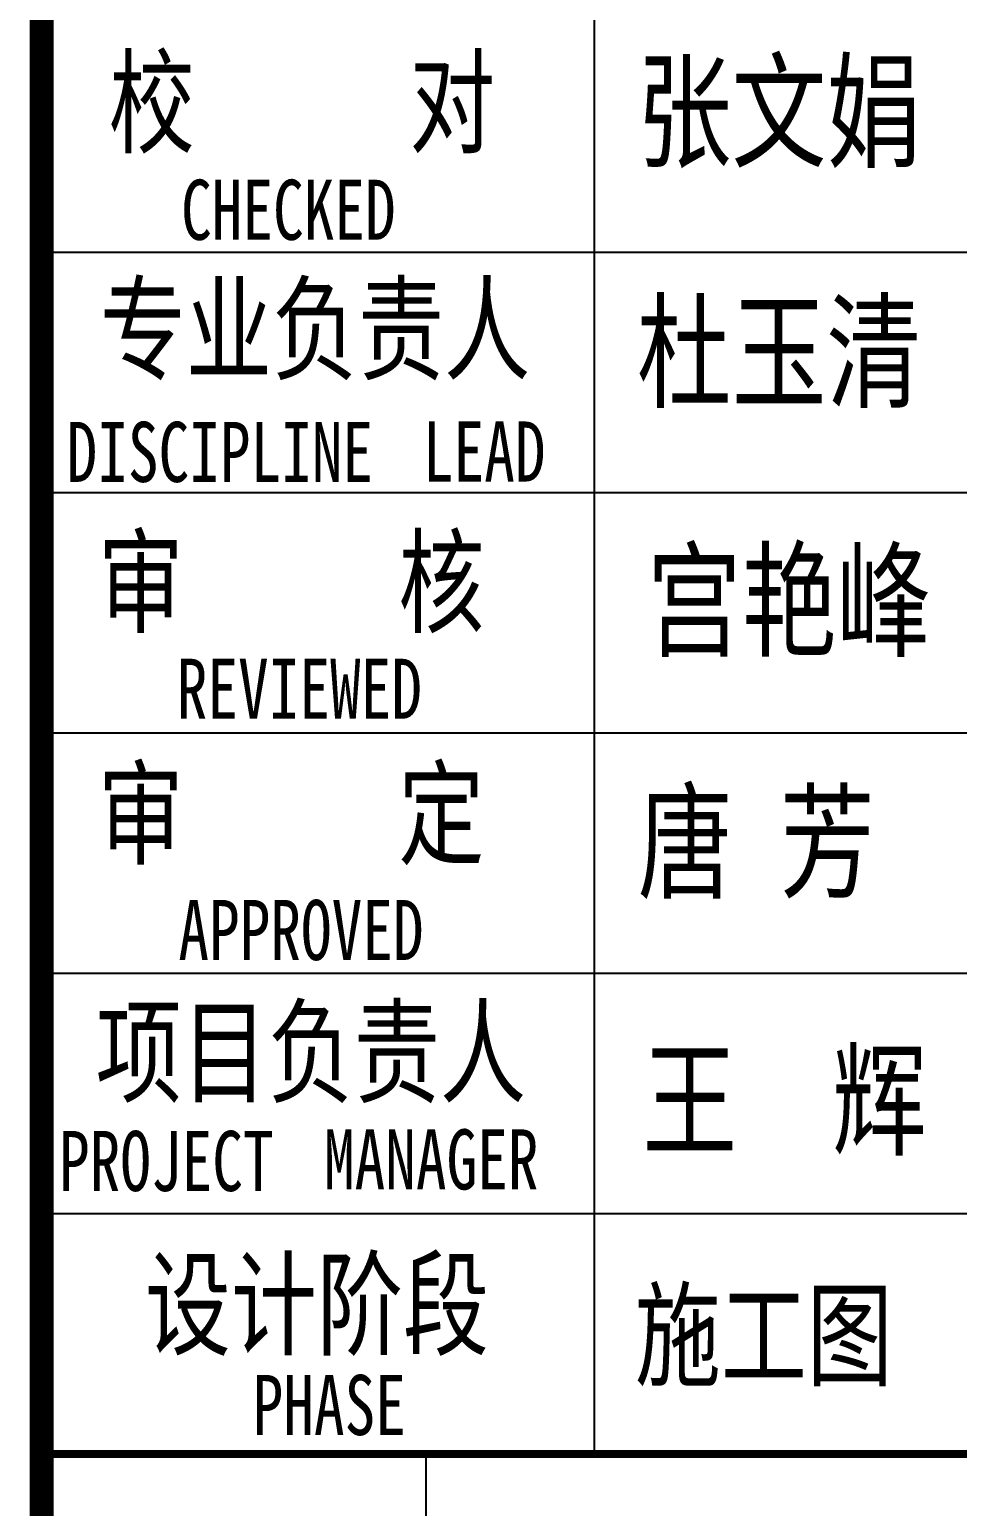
# Model space of a CAD drawing. Extents: x 57238 to 116638, y 270298 to 359907.
# Drawn here: x 108788 to 112649, y 282080 to 288225 of the extents above; entities that cross this region are included whole.
import ezdxf

# ---------------------------------------------------------------- set-up
doc = ezdxf.new("R2010")
doc.units = 0
doc.header["$LTSCALE"] = 1000
doc.header["$MEASUREMENT"] = 0
doc.layers.add('TK', color=126, linetype='Continuous')
doc.styles.add('-宋体', font='', dxfattribs={"width": 0.8})
doc.styles.get('-宋体').set_extended_font_data('SimSun')

# ---------------------------------------------------------------- blocks, each defined once
blk = doc.blocks.new('gfdyrte')
at = {"layer": 'TK'}
for p, q in [((378607.5, -136965), (378607.5, -76965)), ((382057.5, -102464.4), (382057.5, -120464.4)), ((378607.5, -112964.4), (388807.5, -112964.4)), ((378607.5, -114464.4), (388807.5, -114464.4)), ((378607.5, -115964.4), (388807.5, -115964.4)), ((378607.5, -117464.4), (388807.5, -117464.4)), ((378607.5, -120464.4), (378607.5, -118964.4)), ((378607.5, -118964.4), (388807.5, -118964.4)), ((381007.5, -130214.4), (381007.5, -120464.4))]:
    blk.add_line(p, q, dxfattribs=at)
at = {"layer": 'TK', "const_width": 150}
blk.add_lwpolyline([(378607.5, -76965), (388807.5, -76965), (388807.5, -136964.4), (378607.5, -136964.4)], close=True, dxfattribs=at)
at = {"layer": 'TK', "const_width": 51}
blk.add_lwpolyline([(378607.5, -120464.4), (388807.5, -120464.4)], dxfattribs=at)
at = {"layer": 'TK', "style": '-宋体', "width": 0.75}
for s, height, p in [('校     对', 525, (379026.2, -112291.1)), ('张文娟', 578.59, (382322.7, -112375.1)), ('CHECKED', 375, (379478.5, -112887.1)), ('专业负责人', 525, (378972, -113706)), ('杜玉清', 578.59, (382322.7, -113875.1)), ('DISCIPLINE', 375, (378763.7, -114398.1)), ('LEAD', 375, (380987.7, -114395.9)), ('审     核', 525, (378958.1, -115284.9)), ('宫艳峰', 578.59, (382385.2, -115427.7)), ('REVIEWED', 375, (379451.5, -115876.5)), ('审     定', 525, (378958.1, -116730.6)), ('唐 芳', 578.59, (382328.8, -116935)), ('APPROVED', 375, (379461.5, -117381.9)), ('项目负责人', 525, (378945.8, -118217.3)), ('王  辉', 578.59, (382358.3, -118542.8)), ('MANAGER', 375, (380370.1, -118813.6)), ('PROJECT', 375, (378716.4, -118823.3)), ('设计阶段', 525, (379252.2, -119792.4)), ('施工图', 525, (382310, -119984.8)), ('PHASE', 375, (379924.9, -120346.1))]:
    blk.add_text(s, height=height, dxfattribs=at).set_placement(p)

msp = doc.modelspace()

# ---------------------------------------------------------------- block references
at = {"xscale": 0.6666666666278616, "yscale": 0.6666666666860692, "zscale": 0.6666666666569654}
msp.add_blockref('gfdyrte', (-143567.2, 362608.1), dxfattribs=at)

doc.saveas('drawing.dxf')
